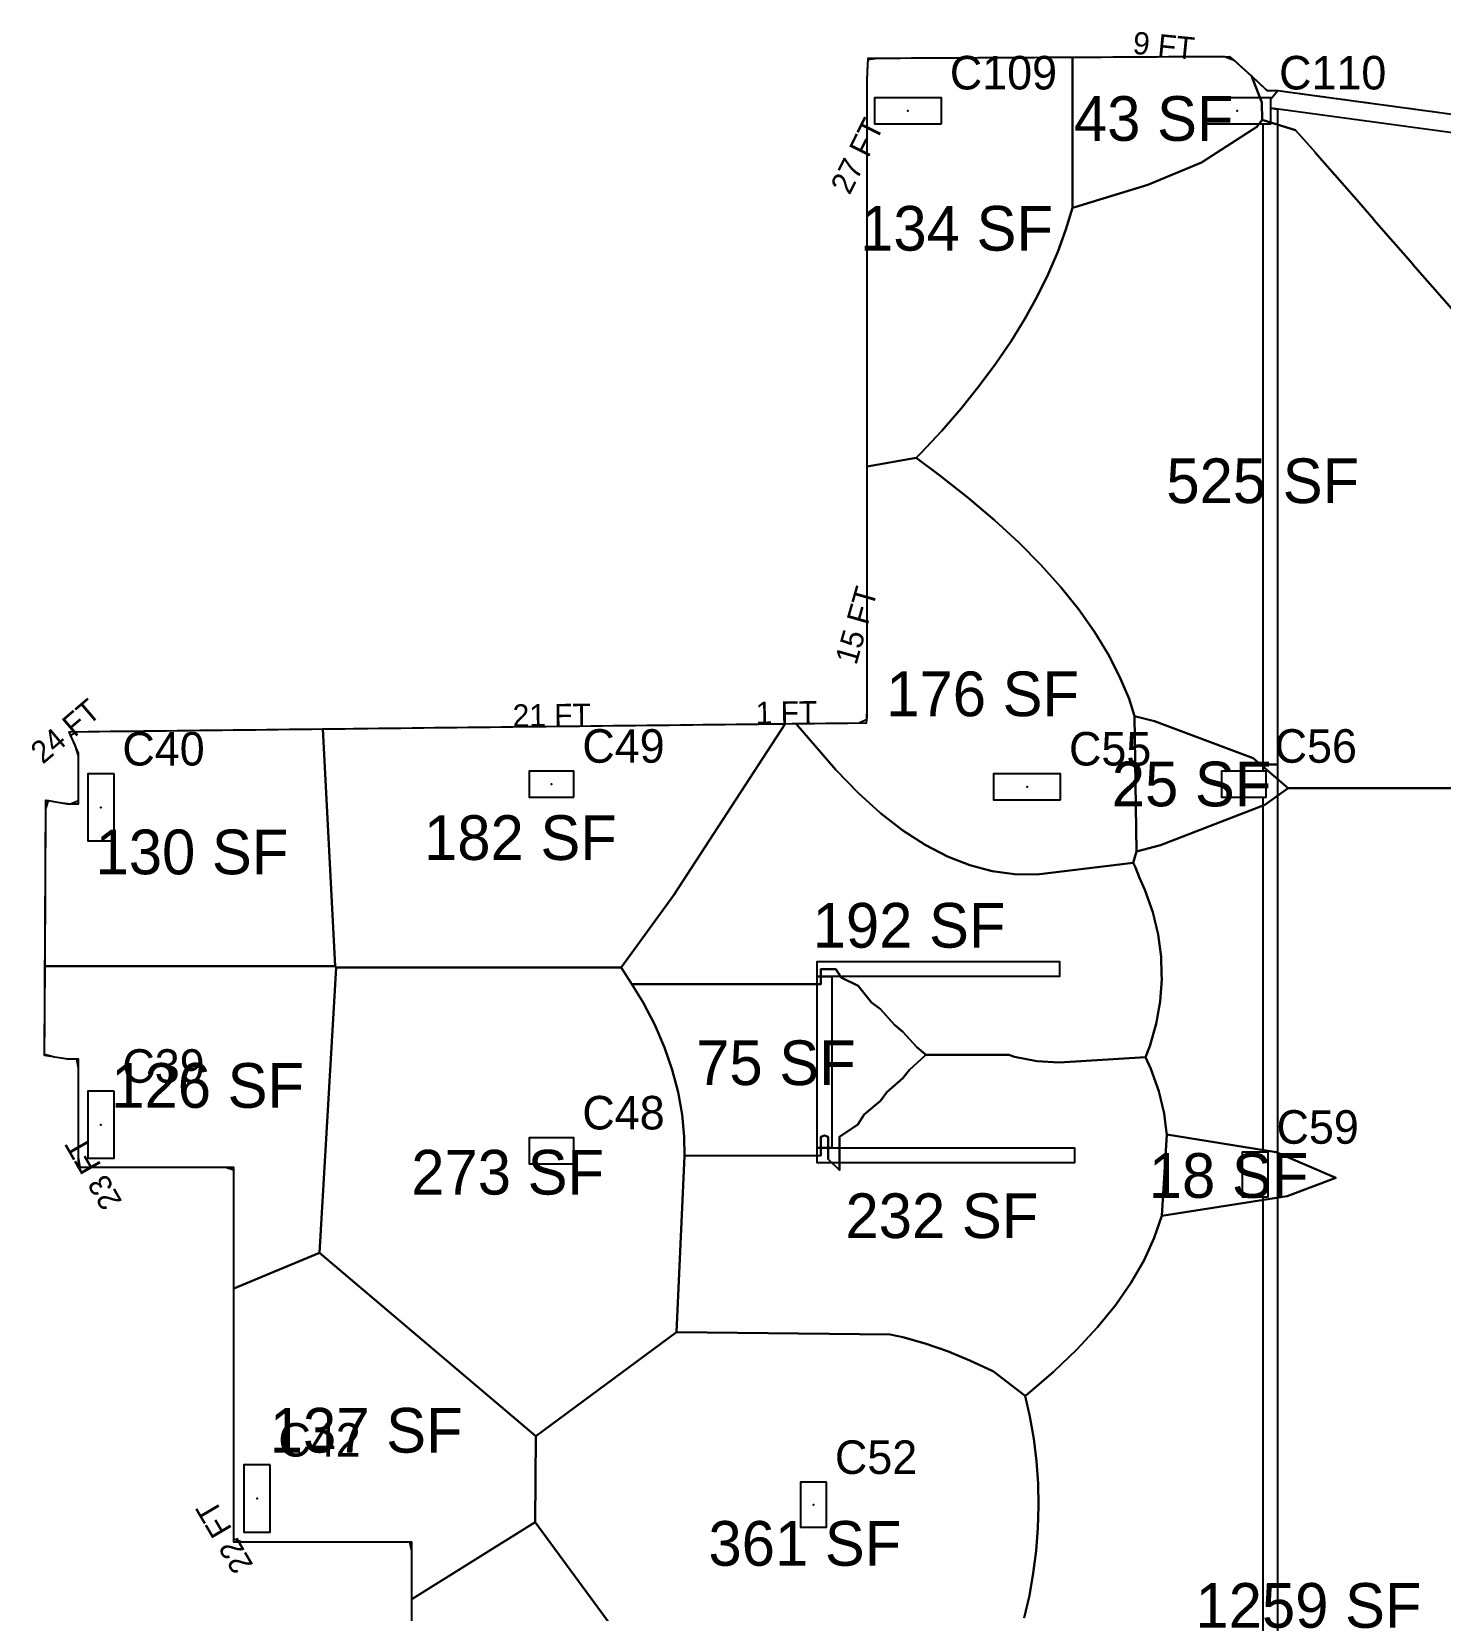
# Model space of a CAD drawing. Header units: metres. Extents: x 3272 to 9634, y 5311 to 56288.
# Drawn here: x 6107 to 6863, y 47252 to 48100 of the extents above; entities that cross this region are included whole.
import ezdxf
from ezdxf.enums import TextEntityAlignment as Align

# ---------------------------------------------------------------- set-up
doc = ezdxf.new("R2010")
doc.units = ezdxf.units.M
for name, color, linetype in [('BOUNDARY', 5, 'Continuous'), ('COL-LABEL', 2, 'Continuous'), ('COLS', 2, 'Continuous'), ('FLOOR_5_AREA_LABELS', 3, 'Continuous'), ('FLOOR_5_BOUNDARY', 5, 'Continuous'), ('FLOOR_5_COLUMNS', 7, 'Continuous'), ('FLOOR_5_FASCADE_COLUMNS', 30, 'Continuous'), ('FLOOR_5_FASCADE_WALLS', 4, 'Continuous'), ('FLOOR_5_LARGE_TRIBUTARY', 6, 'Continuous'), ('FLOOR_5_TRIBUTARY_COL_100', 2, 'Continuous'), ('FLOOR_5_TRIBUTARY_COL_102', 2, 'Continuous'), ('FLOOR_5_TRIBUTARY_COL_108', 2, 'Continuous'), ('FLOOR_5_TRIBUTARY_COL_28', 2, 'Continuous'), ('FLOOR_5_TRIBUTARY_COL_29', 2, 'Continuous'), ('FLOOR_5_TRIBUTARY_COL_30', 2, 'Continuous'), ('FLOOR_5_TRIBUTARY_COL_31', 2, 'Continuous'), ('FLOOR_5_TRIBUTARY_COL_70', 2, 'Continuous'), ('FLOOR_5_TRIBUTARY_COL_74', 2, 'Continuous'), ('FLOOR_5_TRIBUTARY_COL_75', 2, 'Continuous'), ('FLOOR_5_TRIBUTARY_COL_76', 2, 'Continuous'), ('FLOOR_5_TRIBUTARY_COL_99', 2, 'Continuous'), ('FLOOR_5_WALL_TRIBUTARY_156', 1, 'Continuous'), ('FLOOR_5_WALL_TRIBUTARY_157', 1, 'Continuous'), ('FLOOR_5_WALL_TRIBUTARY_158', 1, 'Continuous'), ('FLOOR_5_WALL_TRIBUTARY_164', 1, 'Continuous'), ('FLOOR_5_WALL_TRIBUTARY_165', 1, 'Continuous'), ('FLOOR_5_WALL_TRIBUTARY_183', 1, 'Continuous'), ('WALL', 4, 'Continuous')]:
    doc.layers.add(name, color=color, linetype=linetype)

msp = doc.modelspace()

# ---------------------------------------------------------------- linework, layer by layer
at = {"layer": 'BOUNDARY'}
msp.add_lwpolyline([(6310.76, 47142.24), (6310.76, 47288.72), (6215.23, 47288.72), (6215.23, 47489.72), (6131.79, 47489.72), (6131.79, 47548.03), (6125.79, 47548.03), (6113.57, 47549.89), (6114.32, 47686.97), (6125.79, 47685.03), (6131.79, 47685.03), (6131.79, 47712.15), (6126.76, 47723.71), (6554.79, 47728.52), (6555.01, 47731.34), (6555.01, 48073.95), (6555.69, 48085.31), (6749.78, 48086.28), (6765.08, 48072.28), (6769.52, 48067.95), (6775.52, 48067.95), (7364.36, 47988.05)], dxfattribs=at)
at = {"layer": 'COLS'}
for points in [[(6594.94, 48050.02), (6594.94, 48064.02), (6558.94, 48064.02), (6558.94, 48050.02)], [(6771.66, 48050.02), (6771.66, 48064.02), (6735.66, 48064.02), (6735.66, 48050.02)], [(6397.72, 47688.58), (6397.72, 47702.58), (6373.72, 47702.58), (6373.72, 47688.58)], [(6769.28, 47688.58), (6769.28, 47702.58), (6745.28, 47702.58), (6745.28, 47688.58)], [(6150.85, 47701.08), (6136.85, 47701.08), (6136.85, 47665.08), (6150.85, 47665.08)], [(6658.91, 47687.08), (6658.91, 47701.08), (6622.91, 47701.08), (6622.91, 47687.08)], [(6150.85, 47530.78), (6136.85, 47530.78), (6136.85, 47494.78), (6150.85, 47494.78)], [(6397.72, 47491.72), (6397.72, 47505.72), (6373.72, 47505.72), (6373.72, 47491.72)], [(6770.28, 47498.05), (6756.28, 47498.05), (6756.28, 47474.05), (6770.28, 47474.05)], [(6234.6, 47330.1), (6220.6, 47330.1), (6220.6, 47294.1), (6234.6, 47294.1)], [(6533.27, 47320.79), (6519.27, 47320.79), (6519.27, 47296.79), (6533.27, 47296.79)]]:
    msp.add_lwpolyline(points, close=True, dxfattribs=at)
at = {"layer": 'FLOOR_5_BOUNDARY'}
msp.add_lwpolyline([(6310.76, 47142.24), (6310.76, 47288.72), (6215.23, 47288.72), (6215.23, 47489.72), (6131.79, 47489.72), (6131.79, 47548.03), (6125.79, 47548.03), (6113.57, 47549.89), (6114.32, 47686.97), (6125.79, 47685.03), (6131.79, 47685.03), (6131.79, 47712.15), (6126.76, 47723.71), (6554.79, 47728.52), (6555.01, 47731.34), (6555.01, 48073.95), (6555.69, 48085.31), (6749.78, 48086.28), (6765.08, 48072.28), (6769.52, 48067.95), (6775.52, 48067.95), (7364.36, 47988.05)], dxfattribs=at)
at = {"layer": 'FLOOR_5_COLUMNS'}
for p in [(6576.94, 48057.02), (6753.66, 48057.02), (6385.72, 47695.58), (6640.91, 47694.08), (6757.28, 47695.58), (6143.85, 47683.08), (6143.85, 47512.78), (6385.72, 47498.72), (6763.28, 47486.05), (6227.6, 47312.1), (6526.27, 47308.79)]:
    msp.add_point(p, dxfattribs=at)
at = {"layer": 'FLOOR_5_FASCADE_COLUMNS'}
for points in [[(6555.01, 47868.53), (6555.01, 47874.53), (6555.01, 47880.53), (6555.01, 47886.53), (6555.01, 47892.53), (6555.01, 47898.53), (6555.01, 47904.53), (6555.01, 47910.53), (6555.01, 47916.53), (6555.01, 47922.53), (6555.01, 47928.53), (6555.01, 47934.53), (6555.01, 47940.53), (6555.01, 47946.53), (6555.01, 47952.53), (6555.01, 47958.53), (6555.01, 47964.53), (6555.01, 47970.53), (6555.01, 47976.53), (6555.01, 47982.53), (6555.01, 47988.53), (6555.01, 47994.53), (6555.01, 48000.53), (6555.01, 48006.53), (6555.01, 48012.53), (6555.01, 48018.53), (6555.01, 48024.53), (6555.01, 48030.53), (6555.01, 48036.53), (6555.01, 48042.53), (6555.01, 48048.53), (6555.01, 48054.53), (6555.01, 48060.53), (6555.01, 48066.53), (6555.01, 48072.53), (6555.28, 48078.52), (6555.64, 48084.51), (6560.88, 48085.34), (6566.88, 48085.37), (6572.88, 48085.4), (6578.88, 48085.43), (6584.88, 48085.46), (6590.88, 48085.49), (6596.88, 48085.52), (6602.88, 48085.55), (6608.88, 48085.58), (6614.88, 48085.61), (6620.88, 48085.64), (6626.88, 48085.67), (6632.88, 48085.7), (6638.88, 48085.73), (6644.88, 48085.76), (6650.88, 48085.79), (6656.88, 48085.82), (6662.88, 48085.85)], [(6662.88, 48085.85), (6668.88, 48085.88), (6674.88, 48085.91), (6680.88, 48085.94), (6686.88, 48085.97), (6692.88, 48086), (6698.88, 48086.03), (6704.88, 48086.06), (6710.88, 48086.09), (6716.88, 48086.12), (6722.88, 48086.15), (6728.88, 48086.18), (6734.88, 48086.21), (6740.88, 48086.24), (6746.88, 48086.27), (6752.07, 48084.19), (6756.5, 48080.14), (6760.92, 48076.09)], [(6514.81, 47728.07), (6520.81, 47728.14), (6526.81, 47728.2), (6532.81, 47728.27), (6538.81, 47728.34), (6544.81, 47728.41), (6550.81, 47728.47), (6554.94, 47730.53), (6555.01, 47736.53), (6555.01, 47742.53), (6555.01, 47748.53), (6555.01, 47754.53), (6555.01, 47760.53), (6555.01, 47766.53), (6555.01, 47772.53), (6555.01, 47778.53), (6555.01, 47784.53), (6555.01, 47790.53), (6555.01, 47796.53), (6555.01, 47802.53), (6555.01, 47808.53), (6555.01, 47814.53), (6555.01, 47820.53), (6555.01, 47826.53), (6555.01, 47832.53), (6555.01, 47838.53), (6555.01, 47844.53), (6555.01, 47850.53), (6555.01, 47856.53), (6555.01, 47862.53), (6555.01, 47868.53)], [(6262.83, 47725.24), (6268.83, 47725.3), (6274.83, 47725.37), (6280.83, 47725.44), (6286.83, 47725.51), (6292.83, 47725.57), (6298.83, 47725.64), (6304.82, 47725.71), (6310.82, 47725.78), (6316.82, 47725.84), (6322.82, 47725.91), (6328.82, 47725.98), (6334.82, 47726.04), (6340.82, 47726.11), (6346.82, 47726.18), (6352.82, 47726.25), (6358.82, 47726.31), (6364.82, 47726.38), (6370.82, 47726.45), (6376.82, 47726.52), (6382.82, 47726.58), (6388.82, 47726.65), (6394.82, 47726.72), (6400.82, 47726.79), (6406.82, 47726.85), (6412.82, 47726.92), (6418.82, 47726.99), (6424.82, 47727.06), (6430.82, 47727.12), (6436.82, 47727.19), (6442.82, 47727.26), (6448.82, 47727.33), (6454.82, 47727.39), (6460.81, 47727.46), (6466.81, 47727.53), (6472.81, 47727.6), (6478.81, 47727.66), (6484.81, 47727.73), (6490.81, 47727.8), (6496.81, 47727.87), (6502.81, 47727.93), (6508.81, 47728)], [(6113.84, 47598.4), (6113.87, 47604.4), (6113.9, 47610.4), (6113.93, 47616.4), (6113.97, 47622.4), (6114, 47628.4), (6114.03, 47634.4), (6114.06, 47640.4), (6114.1, 47646.4), (6114.13, 47652.4), (6114.16, 47658.4), (6114.19, 47664.4), (6114.23, 47670.4), (6114.26, 47676.4), (6114.29, 47682.4), (6115.72, 47686.73), (6121.64, 47685.73), (6127.58, 47685.03), (6131.79, 47686.82), (6131.79, 47692.82), (6131.79, 47698.82), (6131.79, 47704.82), (6131.79, 47710.82), (6129.93, 47716.43), (6127.53, 47721.94), (6130.84, 47723.75), (6136.84, 47723.82), (6142.83, 47723.89), (6148.83, 47723.95), (6154.83, 47724.02), (6160.83, 47724.09), (6166.83, 47724.16), (6172.83, 47724.22), (6178.83, 47724.29), (6184.83, 47724.36), (6190.83, 47724.43), (6196.83, 47724.49), (6202.83, 47724.56), (6208.83, 47724.63), (6214.83, 47724.7), (6220.83, 47724.76), (6226.83, 47724.83), (6232.83, 47724.9), (6238.83, 47724.97), (6244.83, 47725.03), (6250.83, 47725.1), (6256.83, 47725.17), (6262.83, 47725.24)], [(6215.23, 47422.33), (6215.23, 47428.33), (6215.23, 47434.33), (6215.23, 47440.33), (6215.23, 47446.33), (6215.23, 47452.33), (6215.23, 47458.33), (6215.23, 47464.33), (6215.23, 47470.33), (6215.23, 47476.33), (6215.23, 47482.33), (6215.23, 47488.33), (6210.61, 47489.72), (6204.61, 47489.72), (6198.61, 47489.72), (6192.61, 47489.72), (6186.61, 47489.72), (6180.61, 47489.72), (6174.61, 47489.72), (6168.61, 47489.72), (6162.61, 47489.72), (6156.61, 47489.72), (6150.61, 47489.72), (6144.61, 47489.72), (6138.61, 47489.72), (6132.61, 47489.72), (6131.79, 47494.9), (6131.79, 47500.9), (6131.79, 47506.9), (6131.79, 47512.9), (6131.79, 47518.9), (6131.79, 47524.9), (6131.79, 47530.9), (6131.79, 47536.9), (6131.79, 47542.9), (6130.92, 47548.03), (6124.93, 47548.16), (6119, 47549.06), (6113.58, 47550.4), (6113.61, 47556.4), (6113.64, 47562.4), (6113.67, 47568.4), (6113.71, 47574.4), (6113.74, 47580.4), (6113.77, 47586.4), (6113.8, 47592.4), (6113.84, 47598.4)], [(6310.76, 47259.86), (6310.76, 47265.86), (6310.76, 47271.86), (6310.76, 47277.86), (6310.76, 47283.86), (6309.62, 47288.72), (6303.62, 47288.72), (6297.62, 47288.72), (6291.62, 47288.72), (6285.62, 47288.72), (6279.62, 47288.72), (6273.62, 47288.72), (6267.62, 47288.72), (6261.62, 47288.72), (6255.62, 47288.72), (6249.62, 47288.72), (6243.62, 47288.72), (6237.62, 47288.72), (6231.62, 47288.72), (6225.62, 47288.72), (6219.62, 47288.72), (6215.23, 47290.33), (6215.23, 47296.33), (6215.23, 47302.33), (6215.23, 47308.33), (6215.23, 47314.33), (6215.23, 47320.33), (6215.23, 47326.33), (6215.23, 47332.33), (6215.23, 47338.33), (6215.23, 47344.33), (6215.23, 47350.33), (6215.23, 47356.33), (6215.23, 47362.33), (6215.23, 47368.33), (6215.23, 47374.33), (6215.23, 47380.33), (6215.23, 47386.33), (6215.23, 47392.33), (6215.23, 47398.33), (6215.23, 47404.33), (6215.23, 47410.33), (6215.23, 47416.33), (6215.23, 47422.33)], [(6310.76, 47247.86), (6310.76, 47253.86), (6310.76, 47259.86)]]:
    msp.add_lwpolyline(points, dxfattribs=at)
at = {"layer": 'FLOOR_5_FASCADE_WALLS'}
for points in [[(6760.92, 48076.09), (6765.34, 48072.03), (6769.68, 48067.95), (6775.68, 48067.93), (6781.63, 48067.13), (6787.57, 48066.32), (6793.52, 48065.51), (6799.46, 48064.7), (6805.41, 48063.9), (6811.36, 48063.09), (6817.3, 48062.28), (6823.25, 48061.48), (6829.19, 48060.67), (6835.14, 48059.86), (6841.08, 48059.06), (6847.03, 48058.25), (6852.97, 48057.44), (6858.92, 48056.64), (6864.86, 48055.83)], [(6508.81, 47728), (6514.81, 47728.07)]]:
    msp.add_lwpolyline(points, dxfattribs=at)
at = {"layer": 'FLOOR_5_LARGE_TRIBUTARY'}
for points in [[(6665.3, 48005.03), (6661.76, 47993.33), (6657.38, 47981.33), (6652.24, 47969.33), (6646.34, 47957.33), (6639.69, 47945.33), (6632.28, 47933.33), (6624.12, 47921.33), (6615.21, 47909.33), (6605.54, 47897.33), (6595.11, 47885.33), (6583.93, 47873.33), (6581.3, 47870.68), (6555.01, 47866.05), (6555.01, 48073.95), (6555.69, 48085.31), (6665.3, 48085.86), (6665.3, 48005.03)], [(6665.3, 48085.86), (6749.78, 48086.28), (6761.26, 48075.78), (6766.98, 48061.44), (6767.04, 48052.21), (6764.2, 48048.46), (6734.56, 48029.33), (6705.69, 48017.33), (6666.52, 48005.33), (6665.3, 48005.03), (6665.3, 48085.86)], [(6516.77, 47728.09), (6554.79, 47728.52), (6555.01, 47731.34), (6555.01, 47866.05), (6581.3, 47870.68), (6594.09, 47861.33), (6609.35, 47849.33), (6623.48, 47837.33), (6636.48, 47825.33), (6648.33, 47813.33), (6659.06, 47801.33), (6668.64, 47789.33), (6677.09, 47777.33), (6684.4, 47765.33), (6690.58, 47753.33), (6695.62, 47741.33), (6698.62, 47732.12), (6699.55, 47659.36), (6697.79, 47653.36), (6646.19, 47647.15), (6634.19, 47647.24), (6622.19, 47648.87), (6610.19, 47652.04), (6598.19, 47656.73), (6586.19, 47662.97), (6574.19, 47670.74), (6562.19, 47680.05), (6550.19, 47690.89), (6538.19, 47703.26), (6516.77, 47728.09)], [(6269.51, 47597.93), (6262.93, 47725.24), (6511.05, 47728.03), (6451.09, 47635.85), (6423.03, 47597.15), (6270.1, 47597.15), (6269.51, 47597.93)], [(6598.15, 47550.3), (6586.47, 47550.3), (6586.19, 47550.61), (6581.81, 47554.31), (6574.19, 47562.71), (6569.68, 47566.31), (6562.19, 47574.88), (6557.38, 47578.31), (6550.19, 47587.31), (6541.17, 47591.81), (6538.19, 47596.3), (6530.18, 47596.31), (6530.18, 47588.3), (6428.84, 47588.3), (6423.03, 47597.15), (6451.09, 47635.85), (6511.05, 47728.03), (6516.77, 47728.09), (6538.19, 47703.26), (6550.19, 47690.89), (6562.19, 47680.05), (6574.19, 47670.74), (6586.19, 47662.97), (6598.19, 47656.73), (6610.19, 47652.04), (6622.19, 47648.87), (6634.19, 47647.24), (6646.19, 47647.15), (6697.79, 47653.36), (6699.02, 47650.84), (6701.17, 47645.26), (6704.13, 47638.84), (6708.35, 47626.84), (6711.25, 47614.84), (6712.83, 47602.84), (6713.03, 47593.37), (6713.14, 47590.84), (6712.32, 47578.84), (6710.18, 47566.84), (6706.73, 47554.84), (6704.43, 47549.04), (6658.15, 47546.11), (6646.15, 47546.91), (6634.15, 47549.28), (6631.03, 47550.3), (6622.19, 47550.3), (6622.15, 47550.3), (6610.19, 47550.3), (6610.15, 47550.3), (6598.19, 47550.3), (6598.15, 47550.3)], [(6269.51, 47597.93), (6113.83, 47597.93), (6114.32, 47686.97), (6125.79, 47685.03), (6131.79, 47685.03), (6131.79, 47712.15), (6126.76, 47723.71), (6262.93, 47725.24), (6269.51, 47597.93)], [(6269.51, 47597.93), (6270.1, 47597.15), (6261.19, 47443.93), (6215.23, 47424.75), (6215.23, 47489.72), (6131.79, 47489.72), (6131.79, 47548.03), (6125.79, 47548.03), (6113.57, 47549.89), (6113.83, 47597.93), (6269.51, 47597.93)], [(6270.1, 47597.15), (6423.03, 47597.15), (6428.84, 47588.3), (6434.85, 47578.3), (6441.05, 47566.3), (6446.24, 47554.3), (6450.41, 47542.3), (6453.58, 47530.3), (6455.73, 47518.3), (6456.88, 47506.3), (6456.99, 47496), (6452.73, 47401.33), (6377.32, 47345.54), (6261.19, 47443.93), (6270.1, 47597.15)], [(6455.73, 47518.3), (6453.58, 47530.3), (6450.41, 47542.3), (6446.24, 47554.3), (6441.05, 47566.3), (6434.85, 47578.3), (6428.84, 47588.3), (6530.18, 47588.3), (6530.18, 47596.31), (6538.19, 47596.3), (6541.17, 47591.81), (6550.19, 47587.31), (6557.38, 47578.31), (6562.19, 47574.88), (6569.68, 47566.31), (6574.19, 47562.71), (6581.81, 47554.31), (6586.19, 47550.61), (6586.47, 47550.3), (6586.15, 47549.93), (6577.84, 47542.31), (6574.15, 47537.82), (6565.7, 47530.31), (6562.15, 47525.59), (6553.4, 47518.31), (6550.15, 47512.92), (6540.18, 47506.31), (6540.17, 47500.3), (6540.17, 47488.36), (6534.17, 47494.34), (6534.17, 47500.3), (6534.15, 47506.31), (6532.2, 47506.97), (6530.17, 47506.3), (6530.17, 47496.3), (6456.99, 47496), (6456.88, 47506.3), (6455.73, 47518.3)], [(6530.17, 47506.3), (6532.2, 47506.97), (6534.15, 47506.31), (6534.17, 47500.3), (6534.17, 47494.34), (6540.17, 47488.36), (6540.17, 47500.3), (6540.18, 47506.31), (6550.15, 47512.92), (6553.4, 47518.31), (6562.15, 47525.59), (6565.7, 47530.31), (6574.15, 47537.82), (6577.84, 47542.31), (6586.15, 47549.93), (6586.47, 47550.3), (6598.15, 47550.3), (6598.19, 47550.3), (6610.15, 47550.3), (6610.19, 47550.3), (6622.15, 47550.3), (6622.19, 47550.3), (6631.03, 47550.3), (6634.15, 47549.28), (6646.15, 47546.91), (6658.15, 47546.11), (6704.43, 47549.04), (6707.34, 47542.84), (6711.57, 47530.84), (6714.42, 47518.84), (6715.51, 47509.87), (6715.98, 47507.52), (6713.17, 47463.88), (6709.19, 47452.09), (6703.71, 47440.09), (6696.82, 47428.09), (6688.51, 47416.09), (6678.77, 47404.09), (6667.62, 47392.09), (6655.04, 47380.09), (6641.05, 47368.09), (6639.94, 47367.23), (6622.9, 47380.23), (6622.15, 47380.63), (6610.15, 47386.26), (6598.15, 47391.14), (6586.15, 47395.27), (6574.15, 47398.65), (6567.46, 47400.11), (6452.73, 47401.33), (6456.99, 47496), (6530.17, 47496.3), (6530.17, 47506.3)], [(6261.19, 47443.93), (6377.32, 47345.54), (6376.81, 47299.41), (6310.76, 47258.03), (6310.76, 47288.72), (6215.23, 47288.72), (6215.23, 47424.75), (6261.19, 47443.93)], [(6376.81, 47299.41), (6476.31, 47163.91), (6465.64, 47153.27), (6427.25, 47118.07), (6378.38, 47087.97), (6376.92, 47142.24), (6310.76, 47142.24), (6310.76, 47258.03), (6376.81, 47299.41)]]:
    msp.add_lwpolyline(points, close=True, dxfattribs=at)
for points in [[(6868.85, 47950.78), (6858.5, 47962.61), (6858.5, 47962.61), (6858.37, 47962.78), (6848.02, 47974.61), (6847.89, 47974.78), (6837.53, 47986.61), (6837.41, 47986.78), (6827.05, 47998.61), (6826.93, 47998.79), (6816.56, 48010.61), (6816.45, 48010.79), (6806.08, 48022.61), (6805.97, 48022.8), (6795.59, 48034.61), (6795.49, 48034.82), (6784.99, 48046.71), (6767.04, 48052.21), (6766.98, 48061.44), (6761.26, 48075.78), (6765.08, 48072.28), (6769.52, 48067.95), (6775.52, 48067.95), (6785.63, 48066.58), (6797.52, 48064.97), (6809.42, 48063.35), (6821.31, 48061.74), (6833.2, 48060.13), (6845.09, 48058.51), (6856.98, 48056.9), (6868.87, 48055.29)], [(6911.57, 47693.47), (6781.03, 47693.47), (6762.28, 47709.53), (6709.33, 47729.33), (6698.62, 47732.12), (6695.62, 47741.33), (6690.58, 47753.33), (6684.4, 47765.33), (6677.09, 47777.33), (6668.64, 47789.33), (6659.06, 47801.33), (6648.33, 47813.33), (6648.33, 47813.33), (6636.48, 47825.33), (6623.48, 47837.33), (6609.35, 47849.33), (6594.09, 47861.33), (6581.3, 47870.68), (6583.93, 47873.33), (6595.11, 47885.33), (6605.54, 47897.33), (6615.21, 47909.33), (6624.12, 47921.33), (6632.28, 47933.33), (6639.69, 47945.33), (6646.34, 47957.33), (6652.24, 47969.33), (6657.38, 47981.33), (6661.76, 47993.33), (6665.3, 48005.03), (6666.52, 48005.33), (6705.69, 48017.33), (6734.56, 48029.33), (6764.2, 48048.46), (6767.04, 48052.21), (6784.99, 48046.71), (6795.49, 48034.82), (6795.59, 48034.61), (6805.97, 48022.8), (6806.08, 48022.61), (6816.45, 48010.79), (6816.56, 48010.61), (6826.93, 47998.79), (6827.05, 47998.61), (6837.41, 47986.78), (6837.53, 47986.61), (6847.89, 47974.78), (6848.02, 47974.61), (6858.37, 47962.78), (6858.5, 47962.61), (6868.85, 47950.78)], [(6639.4, 47248.09), (6642.12, 47260.09), (6644.25, 47272.09), (6645.77, 47284.09), (6646.7, 47296.09), (6647.04, 47308.09), (6646.77, 47320.09), (6645.91, 47332.09), (6644.46, 47344.09), (6642.4, 47356.09), (6639.94, 47367.23), (6641.05, 47368.09), (6655.04, 47380.09), (6667.62, 47392.09), (6678.77, 47404.09), (6688.51, 47416.09), (6696.82, 47428.09), (6703.71, 47440.09), (6709.19, 47452.09), (6713.17, 47463.88), (6780.43, 47474.41), (6806.66, 47484.33), (6774.53, 47497.96), (6715.98, 47507.52), (6715.51, 47509.87), (6714.42, 47518.84), (6711.57, 47530.84), (6707.34, 47542.84), (6704.43, 47549.04), (6706.73, 47554.84), (6710.18, 47566.84), (6712.32, 47578.84), (6713.14, 47590.84), (6713.03, 47593.37), (6712.83, 47602.84), (6711.25, 47614.84), (6708.35, 47626.84), (6704.13, 47638.84), (6701.17, 47645.26), (6699.02, 47650.84), (6697.79, 47653.36), (6699.55, 47659.36), (6712.52, 47662.84), (6768.53, 47684.56), (6781.03, 47693.47), (6911.57, 47693.47)], [(6476.31, 47163.91), (6376.81, 47299.41), (6377.32, 47345.54), (6377.32, 47345.54), (6452.73, 47401.33), (6567.46, 47400.11), (6574.15, 47398.65), (6586.15, 47395.27), (6598.15, 47391.14), (6610.15, 47386.26), (6622.15, 47380.63), (6622.9, 47380.23), (6639.94, 47367.23), (6642.4, 47356.09), (6644.46, 47344.09), (6645.91, 47332.09), (6646.77, 47320.09), (6647.04, 47308.09), (6646.7, 47296.09), (6645.77, 47284.09), (6644.25, 47272.09), (6642.12, 47260.09), (6639.4, 47248.09)]]:
    msp.add_lwpolyline(points, dxfattribs=at)
at = {"layer": 'FLOOR_5_TRIBUTARY_COL_100'}
msp.add_lwpolyline([(6665.3, 48005.03), (6661.76, 47993.33), (6657.38, 47981.33), (6652.24, 47969.33), (6646.34, 47957.33), (6639.69, 47945.33), (6632.28, 47933.33), (6624.12, 47921.33), (6615.21, 47909.33), (6605.54, 47897.33), (6595.11, 47885.33), (6583.93, 47873.33), (6581.3, 47870.68), (6555.01, 47866.05), (6555.01, 48073.95), (6555.69, 48085.31), (6665.3, 48085.86), (6665.3, 48005.03)], close=True, dxfattribs=at)
at = {"layer": 'FLOOR_5_TRIBUTARY_COL_102'}
msp.add_lwpolyline([(6270.1, 47597.15), (6423.03, 47597.15), (6428.84, 47588.3), (6434.85, 47578.3), (6441.05, 47566.3), (6446.24, 47554.3), (6450.41, 47542.3), (6453.58, 47530.3), (6455.73, 47518.3), (6456.88, 47506.3), (6456.99, 47496), (6452.73, 47401.33), (6377.32, 47345.54), (6261.19, 47443.93), (6270.1, 47597.15)], close=True, dxfattribs=at)
at = {"layer": 'FLOOR_5_TRIBUTARY_COL_108'}
msp.add_lwpolyline([(6476.31, 47163.91), (6376.81, 47299.41), (6377.32, 47345.54), (6377.32, 47345.54), (6452.73, 47401.33), (6567.46, 47400.11), (6574.15, 47398.65), (6586.15, 47395.27), (6598.15, 47391.14), (6610.15, 47386.26), (6622.15, 47380.63), (6622.9, 47380.23), (6639.94, 47367.23), (6642.4, 47356.09), (6644.46, 47344.09), (6645.91, 47332.09), (6646.77, 47320.09), (6647.04, 47308.09), (6646.7, 47296.09), (6645.77, 47284.09), (6644.25, 47272.09), (6642.12, 47260.09), (6639.4, 47248.09)], dxfattribs=at)
at = {"layer": 'FLOOR_5_TRIBUTARY_COL_28'}
msp.add_lwpolyline([(6261.19, 47443.93), (6377.32, 47345.54), (6376.81, 47299.41), (6310.76, 47258.03), (6310.76, 47288.72), (6215.23, 47288.72), (6215.23, 47424.75), (6261.19, 47443.93)], close=True, dxfattribs=at)
at = {"layer": 'FLOOR_5_TRIBUTARY_COL_29'}
msp.add_lwpolyline([(6269.51, 47597.93), (6270.1, 47597.15), (6261.19, 47443.93), (6215.23, 47424.75), (6215.23, 47489.72), (6131.79, 47489.72), (6131.79, 47548.03), (6125.79, 47548.03), (6113.57, 47549.89), (6113.83, 47597.93), (6269.51, 47597.93)], close=True, dxfattribs=at)
at = {"layer": 'FLOOR_5_TRIBUTARY_COL_30'}
msp.add_lwpolyline([(6516.77, 47728.09), (6554.79, 47728.52), (6555.01, 47731.34), (6555.01, 47866.05), (6581.3, 47870.68), (6594.09, 47861.33), (6609.35, 47849.33), (6623.48, 47837.33), (6636.48, 47825.33), (6648.33, 47813.33), (6659.06, 47801.33), (6668.64, 47789.33), (6677.09, 47777.33), (6684.4, 47765.33), (6690.58, 47753.33), (6695.62, 47741.33), (6698.62, 47732.12), (6699.55, 47659.36), (6697.79, 47653.36), (6646.19, 47647.15), (6634.19, 47647.24), (6622.19, 47648.87), (6610.19, 47652.04), (6598.19, 47656.73), (6586.19, 47662.97), (6574.19, 47670.74), (6562.19, 47680.05), (6550.19, 47690.89), (6538.19, 47703.26), (6516.77, 47728.09)], close=True, dxfattribs=at)
at = {"layer": 'FLOOR_5_TRIBUTARY_COL_31'}
msp.add_lwpolyline([(6269.51, 47597.93), (6113.83, 47597.93), (6114.32, 47686.97), (6125.79, 47685.03), (6131.79, 47685.03), (6131.79, 47712.15), (6126.76, 47723.71), (6262.93, 47725.24), (6269.51, 47597.93)], close=True, dxfattribs=at)
at = {"layer": 'FLOOR_5_TRIBUTARY_COL_70'}
msp.add_lwpolyline([(6376.81, 47299.41), (6476.31, 47163.91), (6465.64, 47153.27), (6427.25, 47118.07), (6378.38, 47087.97), (6376.92, 47142.24), (6310.76, 47142.24), (6310.76, 47258.03), (6376.81, 47299.41)], close=True, dxfattribs=at)
at = {"layer": 'FLOOR_5_TRIBUTARY_COL_74'}
msp.add_lwpolyline([(6269.51, 47597.93), (6262.93, 47725.24), (6511.05, 47728.03), (6451.09, 47635.85), (6423.03, 47597.15), (6270.1, 47597.15), (6269.51, 47597.93)], close=True, dxfattribs=at)
at = {"layer": 'FLOOR_5_TRIBUTARY_COL_75'}
msp.add_lwpolyline([(6698.62, 47732.12), (6709.33, 47729.33), (6762.28, 47709.53), (6781.03, 47693.47), (6768.53, 47684.56), (6712.52, 47662.84), (6699.55, 47659.36), (6698.62, 47732.12)], close=True, dxfattribs=at)
at = {"layer": 'FLOOR_5_TRIBUTARY_COL_76'}
msp.add_lwpolyline([(6715.98, 47507.52), (6774.53, 47497.96), (6806.66, 47484.33), (6780.43, 47474.41), (6713.17, 47463.88), (6715.98, 47507.52)], close=True, dxfattribs=at)
at = {"layer": 'FLOOR_5_TRIBUTARY_COL_99'}
msp.add_lwpolyline([(6665.3, 48085.86), (6749.78, 48086.28), (6761.26, 48075.78), (6766.98, 48061.44), (6767.04, 48052.21), (6764.2, 48048.46), (6734.56, 48029.33), (6705.69, 48017.33), (6666.52, 48005.33), (6665.3, 48005.03), (6665.3, 48085.86)], close=True, dxfattribs=at)
at = {"layer": 'FLOOR_5_WALL_TRIBUTARY_156'}
msp.add_lwpolyline([(6530.17, 47506.3), (6532.2, 47506.97), (6534.15, 47506.31), (6534.17, 47500.3), (6534.17, 47494.34), (6540.17, 47488.36), (6540.17, 47500.3), (6540.18, 47506.31), (6550.15, 47512.92), (6553.4, 47518.31), (6562.15, 47525.59), (6565.7, 47530.31), (6574.15, 47537.82), (6577.84, 47542.31), (6586.15, 47549.93), (6586.47, 47550.3), (6598.15, 47550.3), (6598.19, 47550.3), (6610.15, 47550.3), (6610.19, 47550.3), (6622.15, 47550.3), (6622.19, 47550.3), (6631.03, 47550.3), (6634.15, 47549.28), (6646.15, 47546.91), (6658.15, 47546.11), (6704.43, 47549.04), (6707.34, 47542.84), (6711.57, 47530.84), (6714.42, 47518.84), (6715.51, 47509.87), (6715.98, 47507.52), (6713.17, 47463.88), (6709.19, 47452.09), (6703.71, 47440.09), (6696.82, 47428.09), (6688.51, 47416.09), (6678.77, 47404.09), (6667.62, 47392.09), (6655.04, 47380.09), (6641.05, 47368.09), (6639.94, 47367.23), (6622.9, 47380.23), (6622.15, 47380.63), (6610.15, 47386.26), (6598.15, 47391.14), (6586.15, 47395.27), (6574.15, 47398.65), (6567.46, 47400.11), (6452.73, 47401.33), (6456.99, 47496), (6530.17, 47496.3), (6530.17, 47506.3)], close=True, dxfattribs=at)
at = {"layer": 'FLOOR_5_WALL_TRIBUTARY_157'}
msp.add_lwpolyline([(6598.15, 47550.3), (6586.47, 47550.3), (6586.19, 47550.61), (6581.81, 47554.31), (6574.19, 47562.71), (6569.68, 47566.31), (6562.19, 47574.88), (6557.38, 47578.31), (6550.19, 47587.31), (6541.17, 47591.81), (6538.19, 47596.3), (6530.18, 47596.31), (6530.18, 47588.3), (6428.84, 47588.3), (6423.03, 47597.15), (6451.09, 47635.85), (6511.05, 47728.03), (6516.77, 47728.09), (6538.19, 47703.26), (6550.19, 47690.89), (6562.19, 47680.05), (6574.19, 47670.74), (6586.19, 47662.97), (6598.19, 47656.73), (6610.19, 47652.04), (6622.19, 47648.87), (6634.19, 47647.24), (6646.19, 47647.15), (6697.79, 47653.36), (6699.02, 47650.84), (6701.17, 47645.26), (6704.13, 47638.84), (6708.35, 47626.84), (6711.25, 47614.84), (6712.83, 47602.84), (6713.03, 47593.37), (6713.14, 47590.84), (6712.32, 47578.84), (6710.18, 47566.84), (6706.73, 47554.84), (6704.43, 47549.04), (6658.15, 47546.11), (6646.15, 47546.91), (6634.15, 47549.28), (6631.03, 47550.3), (6622.19, 47550.3), (6622.15, 47550.3), (6610.19, 47550.3), (6610.15, 47550.3), (6598.19, 47550.3), (6598.15, 47550.3)], close=True, dxfattribs=at)
at = {"layer": 'FLOOR_5_WALL_TRIBUTARY_158'}
msp.add_lwpolyline([(6455.73, 47518.3), (6453.58, 47530.3), (6450.41, 47542.3), (6446.24, 47554.3), (6441.05, 47566.3), (6434.85, 47578.3), (6428.84, 47588.3), (6530.18, 47588.3), (6530.18, 47596.31), (6538.19, 47596.3), (6541.17, 47591.81), (6550.19, 47587.31), (6557.38, 47578.31), (6562.19, 47574.88), (6569.68, 47566.31), (6574.19, 47562.71), (6581.81, 47554.31), (6586.19, 47550.61), (6586.47, 47550.3), (6586.15, 47549.93), (6577.84, 47542.31), (6574.15, 47537.82), (6565.7, 47530.31), (6562.15, 47525.59), (6553.4, 47518.31), (6550.15, 47512.92), (6540.18, 47506.31), (6540.17, 47500.3), (6540.17, 47488.36), (6534.17, 47494.34), (6534.17, 47500.3), (6534.15, 47506.31), (6532.2, 47506.97), (6530.17, 47506.3), (6530.17, 47496.3), (6456.99, 47496), (6456.88, 47506.3), (6455.73, 47518.3)], close=True, dxfattribs=at)
at = {"layer": 'FLOOR_5_WALL_TRIBUTARY_164'}
msp.add_lwpolyline([(6911.57, 47693.47), (6781.03, 47693.47), (6762.28, 47709.53), (6709.33, 47729.33), (6698.62, 47732.12), (6695.62, 47741.33), (6690.58, 47753.33), (6684.4, 47765.33), (6677.09, 47777.33), (6668.64, 47789.33), (6659.06, 47801.33), (6648.33, 47813.33), (6648.33, 47813.33), (6636.48, 47825.33), (6623.48, 47837.33), (6609.35, 47849.33), (6594.09, 47861.33), (6581.3, 47870.68), (6583.93, 47873.33), (6595.11, 47885.33), (6605.54, 47897.33), (6615.21, 47909.33), (6624.12, 47921.33), (6632.28, 47933.33), (6639.69, 47945.33), (6646.34, 47957.33), (6652.24, 47969.33), (6657.38, 47981.33), (6661.76, 47993.33), (6665.3, 48005.03), (6666.52, 48005.33), (6705.69, 48017.33), (6734.56, 48029.33), (6764.2, 48048.46), (6767.04, 48052.21), (6784.99, 48046.71), (6795.49, 48034.82), (6795.59, 48034.61), (6805.97, 48022.8), (6806.08, 48022.61), (6816.45, 48010.79), (6816.56, 48010.61), (6826.93, 47998.79), (6827.05, 47998.61), (6837.41, 47986.78), (6837.53, 47986.61), (6847.89, 47974.78), (6848.02, 47974.61), (6858.37, 47962.78), (6858.5, 47962.61), (6868.85, 47950.78)], dxfattribs=at)
at = {"layer": 'FLOOR_5_WALL_TRIBUTARY_165'}
msp.add_lwpolyline([(6639.4, 47248.09), (6642.12, 47260.09), (6644.25, 47272.09), (6645.77, 47284.09), (6646.7, 47296.09), (6647.04, 47308.09), (6646.77, 47320.09), (6645.91, 47332.09), (6644.46, 47344.09), (6642.4, 47356.09), (6639.94, 47367.23), (6641.05, 47368.09), (6655.04, 47380.09), (6667.62, 47392.09), (6678.77, 47404.09), (6688.51, 47416.09), (6696.82, 47428.09), (6703.71, 47440.09), (6709.19, 47452.09), (6713.17, 47463.88), (6780.43, 47474.41), (6806.66, 47484.33), (6774.53, 47497.96), (6715.98, 47507.52), (6715.51, 47509.87), (6714.42, 47518.84), (6711.57, 47530.84), (6707.34, 47542.84), (6704.43, 47549.04), (6706.73, 47554.84), (6710.18, 47566.84), (6712.32, 47578.84), (6713.14, 47590.84), (6713.03, 47593.37), (6712.83, 47602.84), (6711.25, 47614.84), (6708.35, 47626.84), (6704.13, 47638.84), (6701.17, 47645.26), (6699.02, 47650.84), (6697.79, 47653.36), (6699.55, 47659.36), (6712.52, 47662.84), (6768.53, 47684.56), (6781.03, 47693.47), (6911.57, 47693.47)], dxfattribs=at)
at = {"layer": 'FLOOR_5_WALL_TRIBUTARY_183'}
msp.add_lwpolyline([(6868.85, 47950.78), (6858.5, 47962.61), (6858.5, 47962.61), (6858.37, 47962.78), (6848.02, 47974.61), (6847.89, 47974.78), (6837.53, 47986.61), (6837.41, 47986.78), (6827.05, 47998.61), (6826.93, 47998.79), (6816.56, 48010.61), (6816.45, 48010.79), (6806.08, 48022.61), (6805.97, 48022.8), (6795.59, 48034.61), (6795.49, 48034.82), (6784.99, 48046.71), (6767.04, 48052.21), (6766.98, 48061.44), (6761.26, 48075.78), (6765.08, 48072.28), (6769.52, 48067.95), (6775.52, 48067.95), (6785.63, 48066.58), (6797.52, 48064.97), (6809.42, 48063.35), (6821.31, 48061.74), (6833.2, 48060.13), (6845.09, 48058.51), (6856.98, 48056.9), (6868.87, 48055.29)], dxfattribs=at)
at = {"layer": 'WALL'}
for points in [[(7363.02, 47978.14), (7361.91, 47978.29), (6771.66, 48058.39), (6771.66, 48063.52), (6775.52, 48067.95), (7364.36, 47988.05)], [(6774.48, 47706.15), (6767.66, 47706.15), (6767.66, 48050.02), (6771.66, 48050.02), (6771.66, 48058.39), (6775.28, 48057.89), (6775.28, 47706.15)], [(6767.66, 46810.09), (6767.66, 46848.82), (6767.66, 47474.05), (6770.28, 47474.05), (6770.28, 47498.05), (6767.66, 47498.05), (6767.66, 47688.58), (6769.28, 47688.58), (6769.28, 47702.58), (6767.66, 47702.58), (6767.66, 47706.15), (6775.28, 47706.15), (6775.28, 46810.09)], [(6528.19, 47592.3), (6528.19, 47600.3), (6658.31, 47600.3), (6658.31, 47592.3)], [(6528.19, 47500.3), (6528.19, 47531.76), (6528.19, 47592.3), (6536.19, 47592.3), (6536.19, 47500.3)], [(6528.22, 47492.3), (6528.19, 47492.3), (6528.19, 47500.3), (6666.31, 47500.3), (6666.31, 47492.3)]]:
    msp.add_lwpolyline(points, close=True, dxfattribs=at)

# ---------------------------------------------------------------- texts
at = {"layer": 'COL-LABEL'}
for s, p in [('C109', (6599.44, 48068.52)), ('C110', (6776.16, 48068.52)), ('C40', (6155.35, 47705.58)), ('C49', (6402.22, 47707.08)), ('C55', (6663.41, 47705.58)), ('C56', (6773.78, 47707.08)), ('C39', (6155.35, 47535.28)), ('C48', (6402.22, 47510.22)), ('C59', (6774.78, 47502.55)), ('C42', (6239.1, 47334.6)), ('C52', (6537.77, 47325.29))]:
    msp.add_text(s, height=18, dxfattribs=at).set_placement(p)
at = {"layer": 'FLOOR_5_AREA_LABELS'}
for s, p in [('43 SF', (6708.86, 48052.93)), ('134 SF', (6603.04, 47993.99)), ('525 SF', (6767.38, 47858.45)), ('176 SF', (6617.05, 47744.06)), ('25 SF', (6729.16, 47695.67)), ('182 SF', (6368.98, 47666.88)), ('130 SF', (6192.67, 47659.2)), ('192 SF', (6577.56, 47619.81)), ('75 SF', (6506.09, 47546.03)), ('126 SF', (6201.11, 47533.85)), ('273 SF', (6362.12, 47487.26)), ('18 SF', (6749.03, 47485.5)), ('232 SF', (6595.16, 47463.91)), ('137 SF', (6286.2, 47348.73)), ('361 SF', (6521.63, 47288.01)), ('1259 SF', (6791.91, 47254.71))]:
    msp.add_text(s, height=24, dxfattribs=at).set_placement(p, align=Align.MIDDLE_CENTER)
at = {"layer": 'FLOOR_5_FASCADE_COLUMNS'}
for s, rotation, p in [('9 FT', -5.68536, (6714.27, 48092.07)), ('27 FT', 63.60045, (6549.63, 48032.85)), ('15 FT', 74.0308, (6549.24, 47780.87)), ('24 FT', 40.40819, (6124.69, 47724.09)), ('21 FT', 0.644, (6385.75, 47732.62)), ('23 FT', 119.93635, (6139.81, 47486.72)), ('22 FT', 120.45499, (6210.05, 47291.46))]:
    msp.add_text(s, height=12, rotation=rotation, dxfattribs=at).set_placement(p, align=Align.MIDDLE_CENTER)
at = {"layer": 'FLOOR_5_FASCADE_WALLS'}
msp.add_text('1 FT', height=12, rotation=0.644, dxfattribs=at).set_placement((6511.74, 47734.03), align=Align.MIDDLE_CENTER)

doc.saveas('drawing.dxf')
